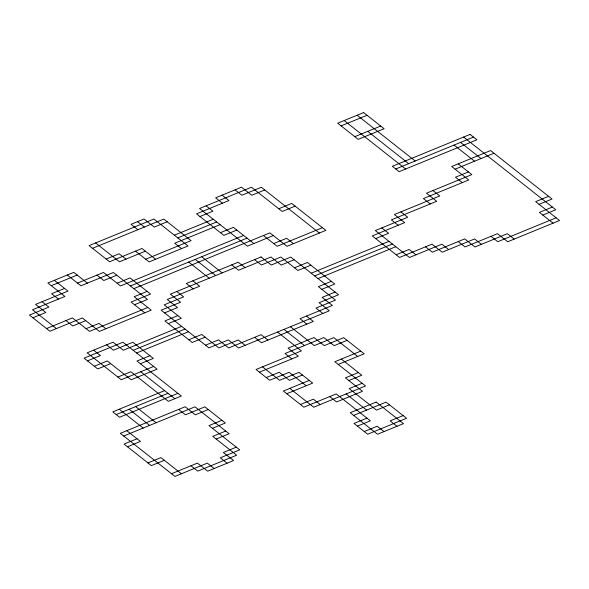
<?xml version="1.0" encoding="UTF-8"?>
<svg xmlns="http://www.w3.org/2000/svg" width="589" height="589" viewBox="0 0 589 589"><rect width="100%" height="100%" fill="white"/><g stroke="black" fill="none" stroke-linecap="round" stroke-linejoin="round"><path stroke-width="0.88" d="M341.119 125.899L367.043 115.275M354.777 136.67L380.7 126.046M92.51 248.308L163.794 219.079L191.101 240.614L145.741 259.219M167.202 221.773L154.244 227.082L144.003 219.005L131.045 224.321L137.87 229.703M199.951 216.524L212.916 211.215L206.084 205.826M264.755 189.952L251.79 195.268L241.549 187.192L215.633 197.823L222.458 203.205M106.167 259.079L119.125 253.763L125.958 259.145M51.258 285.68L77.181 275.056M174.381 235.195L213.262 219.255M145.395 251.172L119.471 261.803L95.58 242.955M177.797 237.89L216.671 221.943M64.569 288.411L51.611 293.727L58.436 299.109M77.527 283.095L103.45 272.464L120.517 285.93L243.64 235.445M220.087 224.637L174.727 243.235L181.559 248.624M116.755 275.196L103.797 280.511L96.971 275.122M220.433 232.677L233.399 227.369L253.881 243.522M278.759 208.764L291.717 203.455L325.857 230.373L286.976 246.32L269.909 232.854L133.828 288.654M236.807 230.056L223.849 235.372L196.542 213.836L228.937 200.547L222.112 195.165M295.133 206.143L282.168 211.458L251.444 187.228L199.605 208.484L247.402 246.18L273.318 235.548M32.866 317.78L45.824 312.464L35.583 304.388L67.985 291.099L54.328 280.335M117.101 283.235L130.066 277.92L150.548 294.073L131.111 302.047L144.761 312.818M395.742 168.977L473.504 137.097M130.412 285.967L247.056 238.133M46.516 328.552L72.44 317.92L89.513 331.379L147.832 307.465M147.132 291.386L134.174 296.701L151.24 310.16L99.401 331.416L82.335 317.957L49.932 331.239L29.45 315.086L48.887 307.112L42.062 301.73M85.751 320.652L72.786 325.96L65.961 320.578M273.671 243.588L286.629 238.28L293.455 243.662M455.106 169.19L493.987 153.25M134.52 304.741L147.486 299.426L113.346 272.501L80.943 285.79L67.286 275.019M322.441 227.685L277.08 246.283L263.423 235.512M86.097 328.691L99.055 323.376L105.88 328.758M468.417 171.922L455.459 177.23L462.284 182.619M164.552 312.892L177.51 307.576L167.269 299.499L199.671 286.21L192.839 280.828M294.154 259.749L281.189 265.057L270.947 256.981L238.552 270.27L231.72 264.881M177.863 315.616L164.898 320.931L192.213 342.467L205.171 337.158M294.5 267.789L307.458 262.473L334.773 284.016L321.815 289.324M168.314 323.626L181.272 318.31L164.206 304.844L183.643 296.878L176.818 291.489M310.874 265.168L297.916 270.484L280.843 257.018L261.406 264.991L254.573 259.602M375.672 238.597L388.637 233.281L381.805 227.899M87.489 360.858L100.447 355.542L93.622 350.161M181.618 326.35L123.3 350.264L113.059 342.187L87.143 352.818L121.282 379.743L153.677 366.454M311.22 273.208L388.983 241.321M94.314 366.24L107.279 360.932L131.17 379.772L157.094 369.148L122.954 342.224L84.072 358.164L97.73 368.935L110.688 363.619M133.195 350.3L185.034 329.045M314.636 275.902L392.399 244.015M136.611 352.995L188.451 331.732M318.053 278.59L395.808 246.71M149.915 355.719L136.957 361.035L181.338 396.036L168.38 401.352L130.824 371.733L117.866 377.048M188.797 339.779L201.755 334.464L218.828 347.922L238.265 339.956L245.098 345.338M331.357 281.321L318.399 286.637L335.465 300.096L316.028 308.069L322.853 313.451M396.161 254.75L409.119 249.434L415.944 254.816M140.373 363.73L153.331 358.414L132.849 342.261L113.405 350.227L106.58 344.845M548.609 196.328L535.651 201.644L559.55 220.492L507.711 241.748L497.469 233.671L465.067 246.953L458.242 241.571M539.068 204.331L552.026 199.023L490.578 150.556L451.697 166.503L468.763 179.962L423.403 198.559L430.235 203.949M205.517 345.198L218.482 339.882L228.723 347.959L261.118 334.677L267.951 340.059M335.119 292.056L322.161 297.371L332.402 305.448L300 318.73L306.832 324.119M552.372 207.063L539.414 212.379L553.071 223.143M542.83 215.066L555.788 209.758L463.609 137.06M556.134 217.797L497.815 241.711L490.99 236.329M164.618 390.617L112.779 411.873L119.604 417.255L177.922 393.342M116.188 414.568L168.034 393.305M259.447 372.189L298.328 356.249L288.087 348.173L314.003 337.541L324.244 345.618L343.689 337.652L364.171 353.805L338.248 364.429M347.098 340.339L334.14 345.655L323.898 337.578L285.017 353.518L291.849 358.907M123.712 436.037L194.996 406.808L229.136 433.732L216.178 439.041M266.272 377.578L279.238 372.263L289.479 380.339L302.437 375.024M137.023 438.761L124.065 444.077L151.373 465.612L164.331 460.303M208.3 409.532L195.342 414.847L185.101 406.771L120.303 433.342L174.926 476.42L207.321 463.131L214.153 468.52M127.474 446.771L140.44 441.455L126.782 430.684M360.755 351.11L334.839 361.742L365.563 385.972L313.723 407.227L289.825 388.379M309.262 380.413L283.346 391.037L303.828 407.19L336.231 393.908L370.371 420.833L357.405 426.149M221.957 420.303L208.999 425.619L239.723 449.849L220.286 457.822L227.111 463.204M286.762 393.732L312.678 383.1L299.021 372.336L279.584 380.303L262.51 366.844M212.415 428.306L225.373 422.998L204.891 406.837L185.447 414.811L178.622 409.429M358.384 372.542L345.426 377.858L362.5 391.324L336.577 401.948L329.752 396.566M147.957 462.925L160.922 457.609L181.405 473.762M225.72 431.038L212.762 436.353L236.66 455.201L197.779 471.141L190.954 465.759M348.843 380.553L361.801 375.237L341.318 359.084M300.412 404.503L313.377 399.187L320.202 404.569M362.147 383.277L349.189 388.593L376.504 410.135L389.462 404.82M171.509 473.725L197.433 463.101L207.674 471.178L233.59 460.546L223.349 452.47L236.307 447.154M353.643 415.414L386.045 402.125L406.528 418.278L367.654 434.226L353.996 423.454L366.954 418.138M364.238 431.531L377.196 426.215L384.021 431.604M403.119 415.591L390.154 420.899L396.986 426.289M460.546 142.405L481.029 158.566M454.067 145.063L474.55 161.217M458.176 163.845L471.833 174.609L426.473 193.214L436.714 201.291L391.354 219.888L398.179 225.27M357.148 115.238L415.186 161.011M514.19 239.09L507.365 233.7L474.962 246.99L464.721 238.913L432.319 252.195L425.494 246.813M367.735 131.354L408.707 163.668M344.19 120.554L405.637 169.014M432.952 190.556L439.777 195.938L394.416 214.536L404.658 222.62L372.263 235.902L399.57 257.445L431.973 244.155L442.214 252.232L474.616 238.95L481.441 244.332M400.895 211.885L407.728 217.267L375.326 230.549L409.465 257.474L441.868 244.192L448.693 249.574M319.378 233.03L261.339 187.265L241.902 195.231L235.07 189.849M245.031 267.612L238.199 262.223L186.36 283.486L193.192 288.868M306.479 316.072L313.311 321.461L261.472 342.717L254.639 337.335M357.692 356.463L333.794 337.615L314.357 345.588L290.458 326.74M201.696 256.738L222.178 272.891M195.209 259.396L215.699 275.549M283.979 329.398L304.461 345.552M137.524 221.663L144.349 227.052M188.73 262.053L209.213 278.207M277.493 332.056L301.391 350.897L256.031 369.502L269.688 380.266L289.125 372.3L306.199 385.758M346.126 393.945L366.608 410.099M155.636 259.248L141.978 248.484L109.583 261.766L89.094 245.613L153.898 219.042L188.038 245.966L149.157 261.906L135.499 251.142M87.422 283.132L73.765 272.361L47.849 282.992L64.915 296.451L32.513 309.74L56.411 328.581M140.719 371.769L174.859 398.694M135.632 406.594L156.114 422.747M129.153 409.252L149.635 425.405M119.258 409.215L143.156 428.063M363.627 112.58L337.711 123.211L358.193 139.365L384.109 128.733L363.627 112.58M470.088 134.402L392.333 166.289L399.158 171.671L476.921 139.784L470.088 134.402M261.06 256.944L170.339 294.147L180.58 302.223L161.136 310.197L208.933 347.893L228.37 339.919L238.619 347.996L329.332 310.793L319.091 302.717L338.535 294.75L290.738 257.054L271.301 265.028L261.06 256.944M376.15 402.088L350.234 412.72L377.542 434.255L403.465 423.631L376.15 402.088"/></g></svg>
